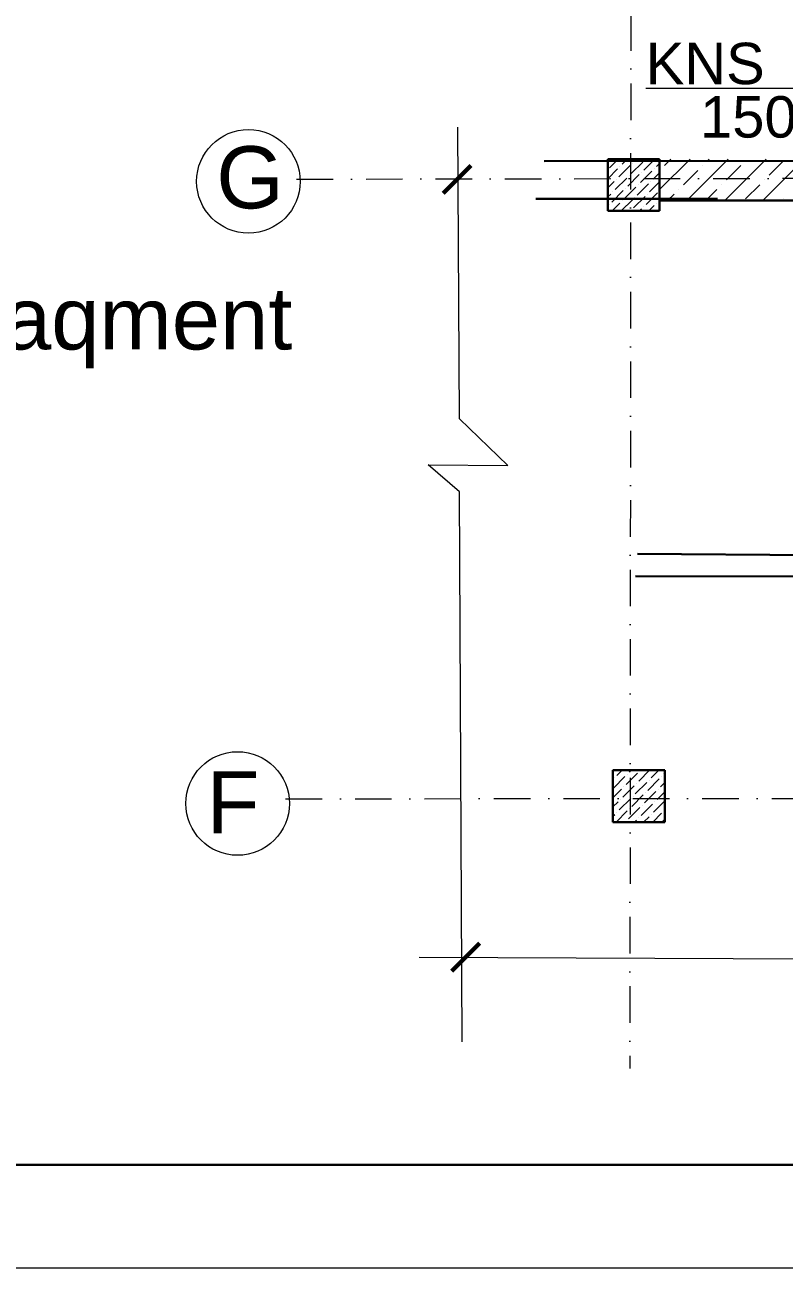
# Model space of a CAD drawing. Header units: millimetres. Extents: x 895788 to 1136524, y -21936 to 400945.
# Drawn here: x 1030043 to 1037374, y 130128 to 142130 of the extents above; entities that cross this region are included whole.
import ezdxf

# ---------------------------------------------------------------- set-up
doc = ezdxf.new("R2010")
doc.units = ezdxf.units.MM
doc.linetypes.add('Штрихпунктирная', pattern=[670.277762, 352.777767, -176.388884, 0, -141.111112])
for name, color, linetype, lineweight in [('0_Ном._пера__21_Ном._пера__7', 7, 'Continuous', 60), ('невидимка_Ном._пера__141_Ном._пера__21', 7, 'Continuous', 30), ('невидимка_Ном._пера__241_Ном._пера__7', 7, 'Continuous', 60), ('оси_Ном._пера__1', 7, 'Continuous', 15), ('перегородка_Ном._пера__7', 7, 'Continuous', 60), ('перегородка_Ном._пера__7_Ном._пера__7', 7, 'Continuous', 60)]:
    doc.layers.add(name, color=color, linetype=linetype, lineweight=lineweight)
doc.layers.add('Конструктив - Ограждающий', color=7, linetype='Continuous')
doc.styles.add('СГЕНЕРИР_СТИЛЬ_1', font='arial.ttf')

# ---------------------------------------------------------------- blocks, each defined once
blk = doc.blocks.new('_ArchTick')
at = {"color": 0, "linetype": 'ByBlock', "const_width": 0.15}
blk.add_lwpolyline([(-0.5, -0.5), (0.5, 0.5)], dxfattribs=at)

msp = doc.modelspace()

# ---------------------------------------------------------------- linework, layer by layer
at = {"color": 7, "lineweight": 0}
for p, q in [((1034241.038, 138325.62), (1034224.271, 141142.054)), ((1034707.355, 137875.331), (1034241.038, 138325.62)), ((1034238.06, 137620.82), (1033937.367, 137881.488)), ((1033937.367, 137881.488), (1034707.355, 137875.331)), ((1034265.214, 132313.262), (1034238.06, 137620.82)), ((1045887.748, 133079.921), (1033850.84, 133127.14))]:
    msp.add_line(p, q, dxfattribs=at)
at = {"color": 0, "lineweight": 30}
for p, q in [((1035057.739, 140816.022), (1056808.963, 140841.418)), ((1036731.647, 140450.324), (1034977.256, 140450.324)), ((1041721.117, 140433.766), (1036171.312, 140433.766)), ((1035958.983, 137024.834), (1039231.155, 136999.123)), ((1039231.155, 136799.123), (1035937.418, 136809.266))]:
    msp.add_line(p, q, dxfattribs=at)
at = {"color": 3, "lineweight": 30}
for p, q in [((1036171.312, 140833.766), (1035671.312, 140833.766)), ((1035671.312, 140833.766), (1035671.312, 140333.766)), ((1036171.312, 140333.766), (1036171.312, 140833.766)), ((1035671.312, 140333.766), (1036171.312, 140333.766)), ((1036221.117, 134933.76), (1035721.117, 134933.76)), ((1035721.117, 134933.76), (1035721.117, 134433.76)), ((1036221.117, 134433.76), (1036221.117, 134933.76)), ((1035721.117, 134433.76), (1036221.117, 134433.76))]:
    msp.add_line(p, q, dxfattribs=at)
at = {"lineweight": 9}
for p, q in [((1035671.312, 140822.241), (1035677.345, 140828.274)), ((1035688.394, 140750.934), (1035771.225, 140833.766)), ((1035809.928, 140784.08), (1035859.614, 140833.766)), ((1035898.316, 140695.692), (1036008.801, 140806.177)), ((1035909.365, 140795.129), (1035909.365, 140795.129)), ((1035931.462, 140817.226), (1035948.002, 140833.766)), ((1036019.85, 140728.837), (1036124.779, 140833.766)), ((1036030.898, 140828.274), (1036030.898, 140828.274)), ((1036141.384, 140761.983), (1036171.312, 140791.911)), ((1035671.312, 140645.464), (1035765.733, 140739.886)), ((1035776.782, 140662.546), (1035887.267, 140773.032)), ((1035787.831, 140761.983), (1035787.831, 140761.983)), ((1035865.17, 140574.158), (1035975.656, 140684.643)), ((1035876.219, 140673.595), (1035876.219, 140673.595)), ((1035986.704, 140607.303), (1036097.19, 140717.789)), ((1035997.753, 140706.74), (1035997.753, 140706.74)), ((1036108.238, 140640.449), (1036171.312, 140703.523)), ((1036119.287, 140739.886), (1036119.287, 140739.886)), ((1035671.312, 140557.076), (1035732.588, 140618.352)), ((1035743.636, 140541.012), (1035854.122, 140651.498)), ((1035754.685, 140640.449), (1035754.685, 140640.449)), ((1035832.025, 140452.624), (1035942.51, 140563.109)), ((1035843.073, 140552.061), (1035843.073, 140552.061)), ((1035953.559, 140485.769), (1036064.044, 140596.255)), ((1035964.607, 140585.206), (1035964.607, 140585.206)), ((1036075.093, 140518.915), (1036171.312, 140615.134)), ((1036086.141, 140618.352), (1036086.141, 140618.352)), ((1035671.312, 140468.688), (1035699.442, 140496.818)), ((1035710.491, 140419.478), (1035820.976, 140529.964)), ((1035721.539, 140518.915), (1035721.539, 140518.915)), ((1035801.555, 140333.766), (1035909.365, 140441.575)), ((1035809.928, 140430.527), (1035809.928, 140430.527)), ((1035920.413, 140364.235), (1036030.898, 140474.721)), ((1035931.462, 140463.672), (1035931.462, 140463.672)), ((1036041.947, 140397.381), (1036152.432, 140507.867)), ((1036052.996, 140496.818), (1036052.996, 140496.818)), ((1036163.481, 140430.527), (1036171.312, 140438.358)), ((1035688.394, 140397.381), (1035688.394, 140397.381)), ((1035713.167, 140333.766), (1035787.831, 140408.43)), ((1035898.316, 140342.138), (1035898.316, 140342.138)), ((1035978.332, 140333.766), (1035997.753, 140353.187)), ((1036019.85, 140375.284), (1036019.85, 140375.284)), ((1036066.72, 140333.766), (1036119.287, 140386.333)), ((1036141.384, 140408.43), (1036141.384, 140408.43)), ((1036155.109, 140333.766), (1036171.312, 140349.969)), ((1035721.117, 134933.457), (1035721.42, 134933.76)), ((1035760.123, 134884.074), (1035809.808, 134933.76)), ((1035881.657, 134917.22), (1035898.197, 134933.76)), ((1035970.045, 134828.832), (1036074.974, 134933.76)), ((1035981.093, 134928.269), (1035981.093, 134928.269)), ((1036091.579, 134861.977), (1036163.362, 134933.76)), ((1035726.977, 134762.54), (1035837.462, 134873.026)), ((1035738.025, 134861.977), (1035738.025, 134861.977)), ((1035848.511, 134795.686), (1035958.996, 134906.172)), ((1035859.559, 134895.123), (1035859.559, 134895.123)), ((1035936.899, 134707.298), (1036047.385, 134817.783)), ((1035947.948, 134806.735), (1035947.948, 134806.735)), ((1036058.433, 134740.443), (1036168.919, 134850.929)), ((1036069.482, 134839.88), (1036069.482, 134839.88)), ((1036179.967, 134773.589), (1036221.117, 134814.739)), ((1036191.016, 134873.026), (1036191.016, 134873.026)), ((1036213.113, 134895.123), (1036221.117, 134903.127)), ((1035721.117, 134668.292), (1035804.317, 134751.492)), ((1035815.365, 134674.152), (1035925.851, 134784.638)), ((1035826.414, 134773.589), (1035826.414, 134773.589)), ((1035903.754, 134585.764), (1036014.239, 134696.249)), ((1035914.802, 134685.201), (1035914.802, 134685.201)), ((1036025.288, 134618.909), (1036135.773, 134729.395)), ((1036036.336, 134718.346), (1036036.336, 134718.346)), ((1036146.822, 134652.055), (1036221.117, 134726.35)), ((1036157.87, 134751.492), (1036157.87, 134751.492)), ((1035721.117, 134579.904), (1035771.171, 134629.958)), ((1035782.22, 134552.618), (1035892.705, 134663.104)), ((1035793.268, 134652.055), (1035793.268, 134652.055)), ((1035870.608, 134464.23), (1035981.093, 134574.715)), ((1035881.657, 134563.667), (1035881.657, 134563.667)), ((1035992.142, 134497.375), (1036102.627, 134607.861)), ((1036003.19, 134596.812), (1036003.19, 134596.812)), ((1036113.676, 134530.521), (1036221.117, 134637.962)), ((1036124.724, 134629.958), (1036124.724, 134629.958)), ((1035721.117, 134491.515), (1035738.025, 134508.424)), ((1035751.75, 134433.76), (1035859.559, 134541.57)), ((1035760.123, 134530.521), (1035760.123, 134530.521)), ((1035848.511, 134442.133), (1035848.511, 134442.133)), ((1035928.527, 134433.76), (1035947.948, 134453.181)), ((1035970.045, 134475.278), (1035970.045, 134475.278)), ((1036016.915, 134433.76), (1036069.482, 134486.327)), ((1036091.579, 134508.424), (1036091.579, 134508.424)), ((1036105.304, 134433.76), (1036191.016, 134519.473)), ((1036202.064, 134442.133), (1036221.117, 134461.185)), ((1036213.113, 134541.57), (1036213.113, 134541.57))]:
    msp.add_line(p, q, dxfattribs=at)
msp.add_line((1032728.291, 140627.78), (1032728.291, 140627.78))
at = {"lineweight": 30}
msp.add_line((1099331.354, 131125.902), (1020488.296, 131125.902), dxfattribs=at)
at = {"layer": 'Конструктив - Ограждающий', "color": 18, "linetype": 'Continuous', "lineweight": 0, "true_color": 0x000000}
for p, q in [((1036171.312, 140539.583), (1036465.494, 140833.766)), ((1036219.172, 140771.291), (1036281.647, 140833.766)), ((1036433.19, 140433.766), (1036833.19, 140833.766)), ((1036632.829, 140817.253), (1036649.342, 140833.766)), ((1036800.886, 140433.766), (1037200.886, 140833.766)), ((1037000.525, 140817.253), (1037000.525, 140817.253)), ((1037168.581, 140433.766), (1037568.581, 140833.766)), ((1037230.335, 140679.367), (1037368.22, 140817.253)), ((1036173.21, 140725.329), (1036173.21, 140725.329)), ((1036403.02, 140587.444), (1036540.906, 140725.329)), ((1036586.868, 140771.291), (1036586.868, 140771.291)), ((1036816.677, 140633.406), (1036954.563, 140771.291)), ((1036770.715, 140587.444), (1036770.715, 140587.444)), ((1037000.525, 140449.558), (1037138.411, 140587.444)), ((1037184.373, 140633.406), (1037184.373, 140633.406)), ((1036249.342, 140433.766), (1036311.096, 140495.52)), ((1036357.058, 140541.482), (1036357.058, 140541.482)), ((1036617.038, 140433.766), (1036724.753, 140541.482)), ((1037368.22, 140449.558), (1037368.22, 140449.558))]:
    msp.add_line(p, q, dxfattribs=at)
at = {"layer": 'невидимка_Ном._пера__141_Ном._пера__21', "linetype": 'Continuous', "lineweight": 20}
msp.add_line((1039774.723, 141517.297), (1036037.329, 141517.297), dxfattribs=at)
at = {"layer": 'невидимка_Ном._пера__241_Ном._пера__7', "linetype": 'Continuous', "lineweight": 20}
msp.add_line((1100329.368, 130127.888), (1016496.242, 130127.888), dxfattribs=at)
at = {"layer": 'оси_Ном._пера__1', "linetype": 'Штрихпунктирная'}
for p, q in [((1035893.721, 142904.236), (1035884.374, 132054.514)), ((1032666.804, 140640.669), (1057575.452, 140685.594)), ((1032560.996, 134659.117), (1057850.363, 134674.792))]:
    msp.add_line(p, q, dxfattribs=at)
at = {"layer": 'оси_Ном._пера__1', "linetype": 'Continuous'}
for centre in [(1032201.923, 140619.418), (1032097.35, 134613.509)]:
    msp.add_circle(centre, 500, dxfattribs=at)

# ---------------------------------------------------------------- block references
at = {"xscale": 270, "yscale": 270, "zscale": 270, "rotation": 180}
for p in [(1034216.818, 140638.208), (1034299.94, 133129.621)]:
    msp.add_blockref('_ArchTick', p, dxfattribs=at)

# ---------------------------------------------------------------- texts
at = {"layer": '0_Ном._пера__21_Ном._пера__7', "lineweight": 50, "style": 'СГЕНЕРИР_СТИЛЬ_1'}
for s, p in [('KNS', (1036037.675, 141557.857)), ('1500x1500', (1036562.364, 141042.242))]:
    msp.add_text(s, height=400, dxfattribs=at).set_placement(p)
at = {"layer": 'перегородка_Ном._пера__7', "linetype": 'Continuous', "style": 'СГЕНЕРИР_СТИЛЬ_1'}
msp.add_text('Zirzəminin planından fraqment', height=600, dxfattribs=at).set_placement((1021306.61, 138996.769))
at = {"layer": 'перегородка_Ном._пера__7_Ном._пера__7', "lineweight": 50, "style": 'СГЕНЕРИР_СТИЛЬ_1'}
for s, p in [('G', (1031891.182, 140358.795)), ('F', (1031797.324, 134324.502))]:
    msp.add_text(s, height=600, dxfattribs=at).set_placement(p)

doc.saveas('drawing.dxf')
